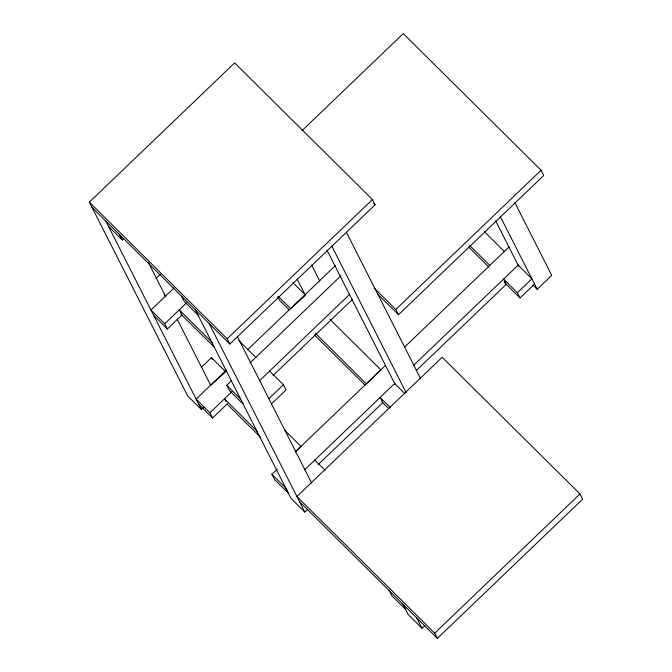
<?xml version="1.0" encoding="UTF-8"?>
<svg xmlns="http://www.w3.org/2000/svg" width="672" height="672" viewBox="0 0 672 672"><rect width="100%" height="100%" fill="white"/><g stroke="black" fill="none" stroke-linecap="round" stroke-linejoin="round"><path stroke-width="1.01" d="M203.616 407.476L201.432 409.567L187.656 395.9L89.359 202.146L234.62 62.916L372.439 199.576L375.094 204.809L229.832 344.039L92.014 207.379M108.452 226.288L122.228 239.954L123.749 238.501M301.879 130.771L403.259 33.6L541.078 170.26L543.732 175.493L398.471 314.723L377.605 294.034M156.064 278.309L160.415 274.126M174.199 287.792L150.956 310.069L164.741 323.736L167.395 328.969L181.919 315.05L179.264 309.817L212.486 342.762M164.741 323.736L186.707 302.686M229.832 344.039L227.17 338.806L372.439 199.576M201.272 367.357L211.445 357.613L225.733 371.776L210.697 385.199M226.422 370.054L196.123 399.092L209.899 412.759L212.562 417.992L227.615 403.561M247.632 349.726L335.504 265.507M243.197 404.132L229.412 390.466L226.758 385.232L231.302 380.873M250.001 362.956L341.141 275.604M209.899 412.759L231.874 391.7M259.426 380.797L349.616 294.353M273 375.564L352.447 299.426M268.842 398.639L283.374 384.72L269.59 371.053M271.505 403.88L286.028 389.953L283.374 384.72M398.471 314.723L395.808 309.481L541.078 170.26M271.891 474.281L285.676 487.948L288.33 493.181L274.554 479.514L271.891 474.281L277.2 469.199M295.378 451.769L385.518 365.375M404.46 347.222L508.998 247.036M295.218 452.004L301.022 446.435L284.785 430.332M304.643 469.846L394.758 383.401M413.692 365.249L518.23 265.054M318.133 464.612L382.754 402.688L380.15 397.48L390.558 407.795M416.195 370.633L506.226 284.34L503.597 279.082L517.381 292.748L520.036 297.982L534.568 284.063M517.381 292.748L531.905 278.821L518.129 265.154M195.376 309.876L291.018 498.397L304.794 512.056L307.7 509.275M532.871 284.978L537.222 289.296L551.746 275.377L514.954 202.843M402.898 604.103L408.215 614.578L421.991 628.244L424.897 625.456M434.725 633.167L579.986 493.937L442.168 357.277L296.906 496.507L434.725 633.167L437.38 638.4L582.641 499.17L579.986 493.937M484.411 231.722L504.344 251.496M469.879 245.65L489.821 265.415M468.88 247.254L488.897 267.103M504.05 282.181L520.036 297.982M373.607 203.339L375.094 204.809M374.203 288.061L395.808 309.481M292.74 282.475L305.6 295.226L290.573 308.65L278.242 296.419M329.952 319.376L380.898 369.886L366.366 383.813L315.428 333.295M394.674 383.552L405.09 393.876M289.111 309.809L279.443 300.216L277.67 296.73M314.404 334.883L364.98 385.031M382.082 401.999L388.777 408.635M238.829 340.553L255.805 357.386M89.359 202.146L227.17 338.806M198.03 315.109L184.246 301.442L181.591 296.209M164.035 294.714L165.48 296.15M181.054 314.185L214.41 347.264M314.807 460.102L325.214 470.425M226.758 385.232L240.534 398.899M153.611 315.311L167.395 328.969M257.704 431.81L224.482 398.866L225.809 401.486M227.094 404.057L260.568 437.245M299.561 501.74L437.38 638.4M198.778 404.334L212.562 417.992M405.552 609.344L391.776 595.678L389.113 590.436M500.422 216.77L537.222 289.296M495.608 220.769L518.725 266.33M346.366 232.26L420.697 378.781M331.834 246.187L406.174 392.708M327.046 250.253L395.228 384.644M311.648 265.096L319.704 280.955M297.125 279.014L305.172 294.882M416.682 617.77L421.991 628.244M237.409 336.68L311.749 483.202M209.16 323.543L304.794 512.056M211.445 357.613L212.327 359.352M148.252 262.189L165.774 296.722M177.139 319.116L210.756 385.375M119.574 234.713L122.228 239.954M105.79 221.046L201.432 409.567"/></g></svg>
